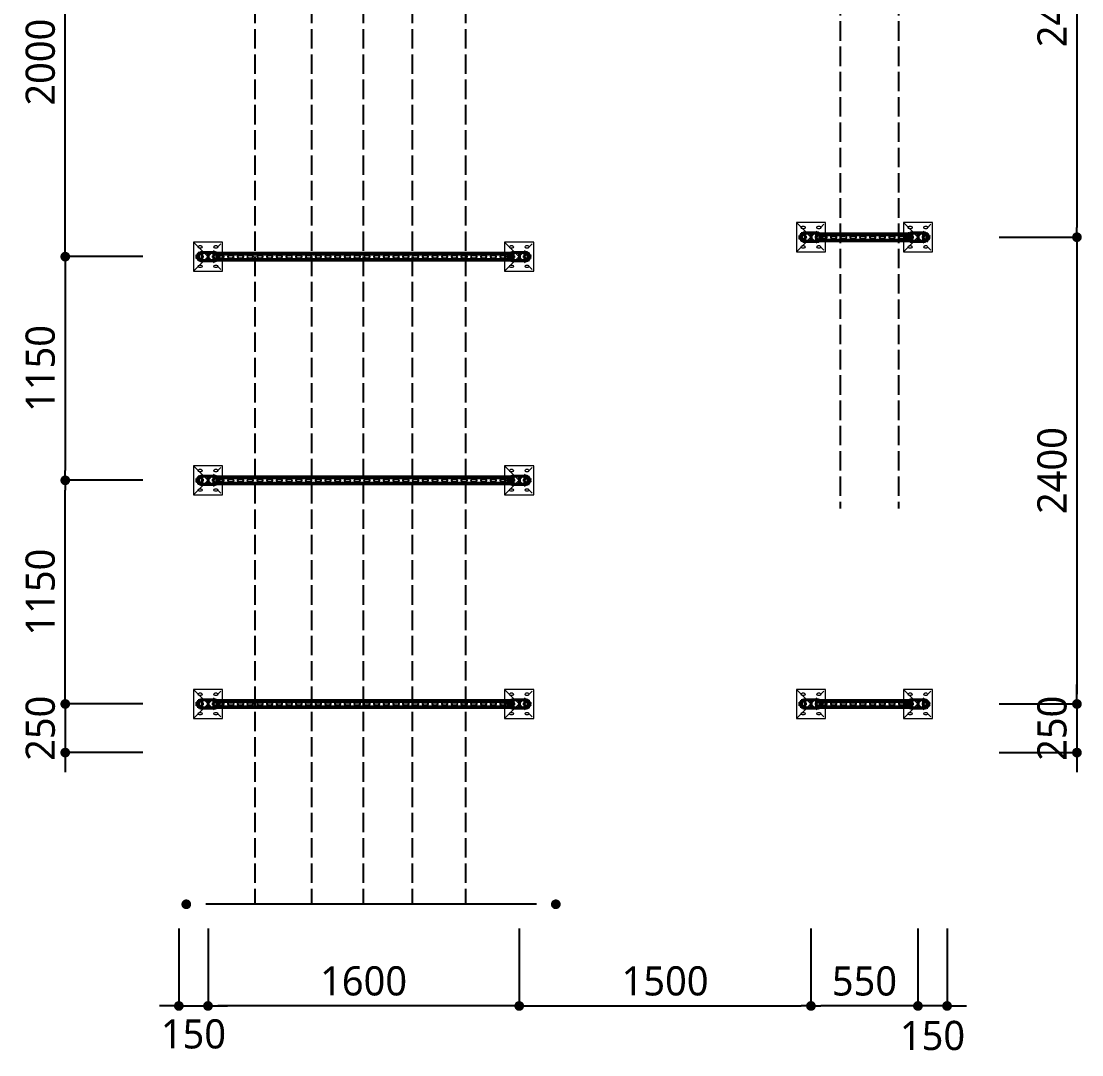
# Model space of a CAD drawing. Header units: millimetres. Extents: x 61566 to 504600, y -69328 to 118800.
# Drawn here: x 94915 to 100368, y 41346 to 46661 of the extents above; entities that cross this region are included whole.
import ezdxf

# ---------------------------------------------------------------- set-up
doc = ezdxf.new("R2010")
doc.units = ezdxf.units.MM
doc.header["$LTSCALE"] = 200
for name, pattern in [('CENTER2', [1.125, 0.75, -0.125, 0.125, -0.125]), ('H6', [6.5, 5, -1.5]), ('phl_thick', [0])]:
    doc.linetypes.add(name, pattern=pattern)
doc.layers.get('DEFPOINTS').update_dxf_attribs({"color": 137})
for name, color, linetype in [('@@P3_P4 환상망 SUPPORT', 4, 'Continuous'), ('DI', 1, 'Continuous'), ('PIPE', 3, 'Continuous')]:
    doc.layers.add(name, color=color, linetype=linetype)
doc.styles.get("Standard").update_dxf_attribs({"font": 'malgun.ttf'})
doc.styles.add('맑은고딕', font='malgun.ttf')
doc.dimstyles.new('DIM30', dxfattribs={"dimscale": 30, "dimtxt": 3, "dimasz": 1, "dimexe": 0, "dimexo": 0, "dimgap": 1, "dimtad": 1, "dimdec": 0, "dimzin": 0, "dimdsep": 46, "dimtxsty": 'Standard', "dimblk1": 'DOT', "dimblk2": 'DOT', "dimsah": 1, "dimcen": 0, "dimdle": 2, "dimclrd": 1, "dimclre": 1, "dimclrt": 2, "dimadec": 0, "dimazin": 0, "dimtfac": 1, "dimtdec": 0, "dimtix": 1, "dimtmove": 2, "dimatfit": 3, "dimldrblk": 'DOT', "dimfxl": 1, "dimtolj": 1, "dimtzin": 0, "dimarcsym": 0})

# ---------------------------------------------------------------- blocks, each defined once
blk = doc.blocks.new('_DOT')
at = {"color": 0, "linetype": 'ByBlock'}
blk.add_line((-0.5, 0), (-1, 0), dxfattribs=at)
at = {"color": 0, "linetype": 'ByBlock', "const_width": 0.5}
blk.add_lwpolyline([(-0.25, 0, 1), (0.25, 0, 1)], format="xyb", close=True, dxfattribs=at)
blk = doc.blocks.new('*D3224')
at = {"layer": 'DEFPOINTS', "color": 0}
for p in [(95140.9, 47450), (95539.9, 47450), (95539.9, 45450)]:
    blk.add_point(p, dxfattribs=at)
at = {"layer": 'DI', "color": 1, "lineweight": -2}
for p, q in [((95539.9, 47450), (95140.9, 47450)), ((95140.9, 45500), (95140.9, 47400)), ((95539.9, 45450), (95140.9, 45450))]:
    blk.add_line(p, q, dxfattribs=at)
at = {"layer": 'DI', "color": 1, "linetype": 'ByBlock', "lineweight": -2, "xscale": 50, "yscale": 50, "zscale": 50}
for p, rotation in [((95140.9, 47450), 90), ((95140.9, 45450), 270)]:
    blk.add_blockref('_DOT', p, dxfattribs=dict(at, rotation=rotation))
at = {"layer": 'DI', "color": 2, "insert": (95013.4, 46450), "char_height": 150, "attachment_point": 5, "rotation": 90, "style": '맑은고딕'}
blk.add_mtext('\\A1;2000', dxfattribs=at)
blk = doc.blocks.new('*D3232')
at = {"layer": 'DEFPOINTS', "color": 0}
for p in [(95539.9, 43150), (95140.9, 42900), (95539.9, 42900)]:
    blk.add_point(p, dxfattribs=at)
at = {"layer": 'DI', "color": 1, "lineweight": -2}
for p, q in [((95140.9, 43200), (95140.9, 43250)), ((95539.9, 43150), (95140.9, 43150)), ((95140.9, 43150), (95140.9, 42900)), ((95539.9, 42900), (95140.9, 42900)), ((95140.9, 42850), (95140.9, 42800))]:
    blk.add_line(p, q, dxfattribs=at)
at = {"layer": 'DI', "color": 1, "linetype": 'ByBlock', "lineweight": -2, "xscale": 50, "yscale": 50, "zscale": 50}
for p, rotation in [((95140.9, 43150), 270), ((95140.9, 42900), 90)]:
    blk.add_blockref('_DOT', p, dxfattribs=dict(at, rotation=rotation))
at = {"layer": 'DI', "color": 2, "insert": (95013.4, 43025), "char_height": 150, "attachment_point": 5, "rotation": 90, "style": '맑은고딕'}
blk.add_mtext('\\A1;250', dxfattribs=at)
blk = doc.blocks.new('*D3233')
at = {"layer": 'DEFPOINTS', "color": 0}
for p in [(95140.9, 44300), (95539.9, 44300), (95539.9, 43150)]:
    blk.add_point(p, dxfattribs=at)
at = {"layer": 'DI', "color": 1, "lineweight": -2}
for p, q in [((95539.9, 44300), (95140.9, 44300)), ((95140.9, 43200), (95140.9, 44250)), ((95539.9, 43150), (95140.9, 43150))]:
    blk.add_line(p, q, dxfattribs=at)
at = {"layer": 'DI', "color": 1, "linetype": 'ByBlock', "lineweight": -2, "xscale": 50, "yscale": 50, "zscale": 50}
for p, rotation in [((95140.9, 44300), 90), ((95140.9, 43150), 270)]:
    blk.add_blockref('_DOT', p, dxfattribs=dict(at, rotation=rotation))
at = {"layer": 'DI', "color": 2, "insert": (95013, 43725), "char_height": 150, "attachment_point": 5, "rotation": 90, "style": '맑은고딕'}
blk.add_mtext('\\A1;1150', dxfattribs=at)
blk = doc.blocks.new('*D3234')
at = {"layer": 'DEFPOINTS', "color": 0}
for p in [(95539.9, 45450), (95140.9, 44300), (95539.9, 44300)]:
    blk.add_point(p, dxfattribs=at)
at = {"layer": 'DI', "color": 1, "lineweight": -2}
for p, q in [((95539.9, 45450), (95140.9, 45450)), ((95140.9, 45400), (95140.9, 44350)), ((95539.9, 44300), (95140.9, 44300))]:
    blk.add_line(p, q, dxfattribs=at)
at = {"layer": 'DI', "color": 1, "linetype": 'ByBlock', "lineweight": -2, "xscale": 50, "yscale": 50, "zscale": 50}
for p, rotation in [((95140.9, 45450), 90), ((95140.9, 44300), 270)]:
    blk.add_blockref('_DOT', p, dxfattribs=dict(at, rotation=rotation))
at = {"layer": 'DI', "color": 2, "insert": (95013, 44875), "char_height": 150, "attachment_point": 5, "rotation": 90, "style": '맑은고딕'}
blk.add_mtext('\\A1;1150', dxfattribs=at)
blk = doc.blocks.new('*D3235')
at = {"layer": 'DEFPOINTS', "color": 0}
for p in [(99525, 41996.2), (99675, 41996.2), (99525, 41597.2)]:
    blk.add_point(p, dxfattribs=at)
at = {"layer": 'DI', "color": 1, "lineweight": -2}
for p, q in [((99525, 41996.2), (99525, 41597.2)), ((99675, 41996.2), (99675, 41597.2)), ((99475, 41597.2), (99425, 41597.2)), ((99675, 41597.2), (99525, 41597.2)), ((99725, 41597.2), (99775, 41597.2))]:
    blk.add_line(p, q, dxfattribs=at)
at = {"layer": 'DI', "color": 1, "linetype": 'ByBlock', "lineweight": -2, "xscale": 50, "yscale": 50, "zscale": 50}
blk.add_blockref('_DOT', (99525, 41597.2), dxfattribs=at)
at = {"layer": 'DI', "color": 1, "linetype": 'ByBlock', "lineweight": -2, "xscale": 50, "yscale": 50, "zscale": 50, "rotation": 180}
blk.add_blockref('_DOT', (99675, 41597.2), dxfattribs=at)
at = {"layer": 'DI', "color": 2, "insert": (99600, 41444.5), "char_height": 150, "attachment_point": 5, "style": '맑은고딕'}
blk.add_mtext('\\A1;150', dxfattribs=at)
blk = doc.blocks.new('*D3236')
at = {"layer": 'DEFPOINTS', "color": 0}
for p in [(98975, 41996.2), (99525, 41996.2), (98975, 41597.2)]:
    blk.add_point(p, dxfattribs=at)
at = {"layer": 'DI', "color": 1, "lineweight": -2}
for p, q in [((98975, 41996.2), (98975, 41597.2)), ((99525, 41996.2), (99525, 41597.2)), ((99475, 41597.2), (99025, 41597.2))]:
    blk.add_line(p, q, dxfattribs=at)
at = {"layer": 'DI', "color": 1, "linetype": 'ByBlock', "lineweight": -2, "xscale": 50, "yscale": 50, "zscale": 50, "rotation": 180}
blk.add_blockref('_DOT', (98975, 41597.2), dxfattribs=at)
at = {"layer": 'DI', "color": 1, "linetype": 'ByBlock', "lineweight": -2, "xscale": 50, "yscale": 50, "zscale": 50}
blk.add_blockref('_DOT', (99525, 41597.2), dxfattribs=at)
at = {"layer": 'DI', "color": 2, "insert": (99250, 41724.7), "char_height": 150, "attachment_point": 5, "style": '맑은고딕'}
blk.add_mtext('\\A1;550', dxfattribs=at)
blk = doc.blocks.new('*D3237')
at = {"layer": 'DEFPOINTS', "color": 0}
for p in [(97475, 41996.2), (98975, 41996.2), (98975, 41597.2)]:
    blk.add_point(p, dxfattribs=at)
at = {"layer": 'DI', "color": 1, "lineweight": -2}
for p, q in [((97475, 41996.2), (97475, 41597.2)), ((98975, 41996.2), (98975, 41597.2)), ((97525, 41597.2), (98925, 41597.2))]:
    blk.add_line(p, q, dxfattribs=at)
at = {"layer": 'DI', "color": 1, "linetype": 'ByBlock', "lineweight": -2, "xscale": 50, "yscale": 50, "zscale": 50, "rotation": 180}
blk.add_blockref('_DOT', (97475, 41597.2), dxfattribs=at)
at = {"layer": 'DI', "color": 1, "linetype": 'ByBlock', "lineweight": -2, "xscale": 50, "yscale": 50, "zscale": 50}
blk.add_blockref('_DOT', (98975, 41597.2), dxfattribs=at)
at = {"layer": 'DI', "color": 2, "insert": (98225, 41725.1), "char_height": 150, "attachment_point": 5, "style": '맑은고딕'}
blk.add_mtext('\\A1;1500', dxfattribs=at)
blk = doc.blocks.new('*D3238')
at = {"layer": 'DEFPOINTS', "color": 0}
for p in [(95725, 41996.2), (95875, 41996.2), (95875, 41597.2)]:
    blk.add_point(p, dxfattribs=at)
at = {"layer": 'DI', "color": 1, "lineweight": -2}
for p, q in [((95725, 41996.2), (95725, 41597.2)), ((95875, 41996.2), (95875, 41597.2)), ((95675, 41597.2), (95625, 41597.2)), ((95725, 41597.2), (95875, 41597.2)), ((95925, 41597.2), (95975, 41597.2))]:
    blk.add_line(p, q, dxfattribs=at)
at = {"layer": 'DI', "color": 1, "linetype": 'ByBlock', "lineweight": -2, "xscale": 50, "yscale": 50, "zscale": 50}
blk.add_blockref('_DOT', (95725, 41597.2), dxfattribs=at)
at = {"layer": 'DI', "color": 1, "linetype": 'ByBlock', "lineweight": -2, "xscale": 50, "yscale": 50, "zscale": 50, "rotation": 180}
blk.add_blockref('_DOT', (95875, 41597.2), dxfattribs=at)
at = {"layer": 'DI', "color": 2, "insert": (95800, 41452.6), "char_height": 150, "attachment_point": 5, "style": '맑은고딕'}
blk.add_mtext('\\A1;150', dxfattribs=at)
blk = doc.blocks.new('*D3239')
at = {"layer": 'DEFPOINTS', "color": 0}
for p in [(95875, 41996.2), (97475, 41996.2), (95875, 41597.2)]:
    blk.add_point(p, dxfattribs=at)
at = {"layer": 'DI', "color": 1, "lineweight": -2}
for p, q in [((95875, 41996.2), (95875, 41597.2)), ((97475, 41996.2), (97475, 41597.2)), ((97425, 41597.2), (95925, 41597.2))]:
    blk.add_line(p, q, dxfattribs=at)
at = {"layer": 'DI', "color": 1, "linetype": 'ByBlock', "lineweight": -2, "xscale": 50, "yscale": 50, "zscale": 50, "rotation": 180}
blk.add_blockref('_DOT', (95875, 41597.2), dxfattribs=at)
at = {"layer": 'DI', "color": 1, "linetype": 'ByBlock', "lineweight": -2, "xscale": 50, "yscale": 50, "zscale": 50}
blk.add_blockref('_DOT', (97475, 41597.2), dxfattribs=at)
at = {"layer": 'DI', "color": 2, "insert": (96675, 41725.1), "char_height": 150, "attachment_point": 5, "style": '맑은고딕'}
blk.add_mtext('\\A1;1600', dxfattribs=at)
blk = doc.blocks.new('*D3240')
at = {"layer": 'DEFPOINTS', "color": 0}
for p in [(99943.5, 43150), (99943.5, 42900), (100342.5, 42900)]:
    blk.add_point(p, dxfattribs=at)
at = {"layer": 'DI', "color": 1, "lineweight": -2}
for p, q in [((100342.5, 43200), (100342.5, 43250)), ((99943.5, 43150), (100342.5, 43150)), ((100342.5, 43150), (100342.5, 42900)), ((99943.5, 42900), (100342.5, 42900)), ((100342.5, 42850), (100342.5, 42800))]:
    blk.add_line(p, q, dxfattribs=at)
at = {"layer": 'DI', "color": 1, "linetype": 'ByBlock', "lineweight": -2, "xscale": 50, "yscale": 50, "zscale": 50}
for p, rotation in [((100342.5, 43150), 270), ((100342.5, 42900), 90)]:
    blk.add_blockref('_DOT', p, dxfattribs=dict(at, rotation=rotation))
at = {"layer": 'DI', "color": 2, "insert": (100215, 43025), "char_height": 150, "attachment_point": 5, "rotation": 90, "style": '맑은고딕'}
blk.add_mtext('\\A1;250', dxfattribs=at)
blk = doc.blocks.new('*D3241')
at = {"layer": 'DEFPOINTS', "color": 0}
for p in [(99943.5, 45550), (99943.5, 43150), (100342.5, 43150)]:
    blk.add_point(p, dxfattribs=at)
at = {"layer": 'DI', "color": 1, "lineweight": -2}
for p, q in [((99943.5, 45550), (100342.5, 45550)), ((100342.5, 45500), (100342.5, 43200)), ((99943.5, 43150), (100342.5, 43150))]:
    blk.add_line(p, q, dxfattribs=at)
at = {"layer": 'DI', "color": 1, "linetype": 'ByBlock', "lineweight": -2, "xscale": 50, "yscale": 50, "zscale": 50}
for p, rotation in [((100342.5, 45550), 90), ((100342.5, 43150), 270)]:
    blk.add_blockref('_DOT', p, dxfattribs=dict(at, rotation=rotation))
at = {"layer": 'DI', "color": 2, "insert": (100215, 44350), "char_height": 150, "attachment_point": 5, "rotation": 90, "style": '맑은고딕'}
blk.add_mtext('\\A1;2400', dxfattribs=at)
blk = doc.blocks.new('*D3242')
at = {"layer": 'DEFPOINTS', "color": 0}
for p in [(99943.5, 47950.1), (99943.5, 45550), (100342.5, 45550)]:
    blk.add_point(p, dxfattribs=at)
at = {"layer": 'DI', "color": 1, "lineweight": -2}
for p, q in [((99943.5, 47950.1), (100342.5, 47950.1)), ((100342.5, 47900.1), (100342.5, 45600)), ((99943.5, 45550), (100342.5, 45550))]:
    blk.add_line(p, q, dxfattribs=at)
at = {"layer": 'DI', "color": 1, "linetype": 'ByBlock', "lineweight": -2, "xscale": 50, "yscale": 50, "zscale": 50}
for p, rotation in [((100342.5, 47950.1), 90), ((100342.5, 45550), 270)]:
    blk.add_blockref('_DOT', p, dxfattribs=dict(at, rotation=rotation))
at = {"layer": 'DI', "color": 2, "insert": (100215, 46750.1), "char_height": 150, "attachment_point": 5, "rotation": 90, "style": '맑은고딕'}
blk.add_mtext('\\A1;2400', dxfattribs=at)
blk = doc.blocks.new('A$Cd080613a')
at = {"layer": '@@P3_P4 환상망 SUPPORT', "color": 2, "linetype": 'phl_thick'}
for p, q in [((-20, 4.434), (-18.540497, 4.434)), ((-20, 1.034), (-20, 4.434)), ((-20, 1.034), (-18.540497, 1.034)), ((-18.540497, 4.434), (-11.18034, 4.434)), ((-18.540497, 1.034), (-18.540497, 4.434)), ((-18.540497, 1.034), (-11.18034, 1.034)), ((-13.5, 0), (-13.5, 1.034)), ((-13.5, 0), (-8, 0)), ((-11.18034, 4.434), (-10.999621, 4.526016)), ((-11.18034, 1.034), (-11.18034, 4.434)), ((-11.18034, 1.034), (-8.008727, 1.034)), ((-10.999621, 4.526016), (-10.817799, 4.607405)), ((-10.817799, 4.607405), (-10.635521, 4.678167)), ((-10.635521, 4.678167), (-10.453605, 4.738253)), ((-10.5, -10.466), (-10.5, 0)), ((-10.453605, 4.738253), (-10.273729, 4.787376)), ((-10.309559, 6.434007), (10.309559, 6.434007)), ((-10.273729, 4.787376), (-10.096742, 4.825514)), ((-10.096742, 4.825514), (-9.923378, 4.852767)), ((-9.923378, 4.852767), (-9.754732, 4.869109)), ((-9.754732, 4.869109), (-9.592018, 4.874416)), ((-9.43597, 4.869011), (-9.592018, 4.874416)), ((-9.45, 12.285517), (-8.5, 12.834)), ((-9.45, 12.285517), (-9.425949, 12.285517)), ((-9.45, 6.434), (-9.45, 12.285517)), ((-9.286802, 4.852541), (-9.43597, 4.869011)), ((-9.425949, 12.285517), (-9.225178, 12.382765)), ((-9.425949, 6.434), (-9.425949, 12.285517)), ((-9.14507, 4.825103), (-9.286802, 4.852541)), ((-9.225178, 12.382765), (-9.028632, 12.46982)), ((-9.011345, 4.786714), (-9.14507, 4.825103)), ((-9.028632, 12.46982), (-8.835734, 12.547031)), ((-8.886751, 4.737605), (-9.011345, 4.786714)), ((-8.771402, 4.677806), (-8.886751, 4.737605)), ((-8.835734, 12.547031), (-8.645934, 12.614685)), ((-8.66519, 4.60729), (-8.771402, 4.677806)), ((-8.568009, 4.52603), (-8.66519, 4.60729)), ((-8.645934, 12.614685), (-8.458704, 12.673015)), ((-8.479752, 4.434), (-8.568009, 4.52603)), ((-8.5, 12.834), (8.5, 12.834)), ((-8.383024, 4.342905), (-8.479752, 4.434)), ((-8.479752, 4.434), (8.479752, 4.434)), ((-8.458704, 12.673015), (-8.273532, 12.722205)), ((-8.298335, 4.244727), (-8.383024, 4.342905)), ((-8.225616, 4.140826), (-8.298335, 4.244727)), ((-8.273532, 12.722205), (-8.089918, 12.762387)), ((-8.164452, 4.032743), (-8.225616, 4.140826)), ((-8.114311, 3.921798), (-8.164452, 4.032743)), ((-8.073442, 3.805669), (-8.114311, 3.921798)), ((-8.089918, 12.762387), (-7.907369, 12.793645)), ((-8.041426, 3.683749), (-8.073442, 3.805669)), ((-8.018427, 3.556566), (-8.041426, 3.683749)), ((-8.004602, 3.42465), (-8.018427, 3.556566)), ((-8.006255, 0.977988), (-8.008727, 1.034)), ((-8.004136, 0.924002), (-8.006255, 0.977988)), ((-8.000031, 3.288557), (-8.004602, 3.42465)), ((-8.002394, 0.872075), (-8.004136, 0.924002)), ((-8.001102, 0.822352), (-8.002394, 0.872075)), ((-8.000288, 0.774408), (-8.001102, 0.822352)), ((-8, 0.727727), (-8.000288, 0.774408)), ((-8, -0.157176), (-8, 3.288561)), ((-7.997347, 2.169936), (-8, 2.238707)), ((-7.989459, 2.102767), (-7.997347, 2.169936)), ((-7.976272, 2.037446), (-7.989459, 2.102767)), ((-7.957771, 1.974207), (-7.976272, 2.037446)), ((-7.934047, 1.913249), (-7.957771, 1.974207)), ((-7.905217, 1.854768), (-7.934047, 1.913249)), ((-7.907369, 12.793645), (-7.725397, 12.816016)), ((-7.871396, 1.798956), (-7.905217, 1.854768)), ((-7.832213, 1.745381), (-7.871396, 1.798956)), ((-7.78686, 1.693336), (-7.832213, 1.745381)), ((-7.735268, 1.643293), (-7.78686, 1.693336)), ((-7.677382, 1.595741), (-7.735268, 1.643293)), ((-7.725397, 12.816016), (-7.543511, 12.829488)), ((-7.613221, 1.551128), (-7.677382, 1.595741)), ((-7.54299, 1.509804), (-7.613221, 1.551128)), ((-7.543511, 12.829488), (-7.361216, 12.834)), ((-7.466933, 1.472099), (-7.54299, 1.509804)), ((-7.385253, 1.438355), (-7.466933, 1.472099)), ((-7.298238, 1.408783), (-7.385253, 1.438355)), ((-7.17892, 12.829488), (-7.361216, 12.834)), ((-7.206336, 1.383563), (-7.298238, 1.408783)), ((-7.110023, 1.362871), (-7.206336, 1.383563)), ((-6.997035, 12.816016), (-7.17892, 12.829488)), ((-7.009788, 1.34687), (-7.110023, 1.362871)), ((-6.90625, 1.335597), (-7.009788, 1.34687)), ((-6.815063, 12.793645), (-6.997035, 12.816016)), ((-6.800099, 1.329011), (-6.90625, 1.335597)), ((-6.632514, 12.762387), (-6.815063, 12.793645)), ((-6.691977, 1.327135), (-6.800099, 1.329011)), ((-6.691977, 1.327135), (-6.581325, 1.329907)), ((-6.4489, 12.722205), (-6.632514, 12.762387)), ((-6.581325, 1.329907), (-6.467915, 1.337363)), ((-6.467915, 1.337363), (-6.352408, 1.349526)), ((-6.263728, 12.673015), (-6.4489, 12.722205)), ((-6.352408, 1.349526), (-6.235472, 1.366419)), ((-6.076497, 12.614685), (-6.263728, 12.673015)), ((-6.235472, 1.366419), (-6.117777, 1.387979)), ((-6.117777, 1.387979), (-6, 1.414014)), ((-5.886698, 12.547031), (-6.076497, 12.614685)), ((-6, 1.414014), (-5.30323, 1.57262)), ((-6, -1.216), (-6, 1.414014)), ((-5.6938, 12.46982), (-5.886698, 12.547031)), ((-5.497254, 12.382765), (-5.6938, 12.46982)), ((-5.296482, 12.285517), (-5.497254, 12.382765)), ((-5.30323, 1.57262), (-4.617331, 1.711087)), ((-5.296482, 12.285517), (-4.129467, 12.285517)), ((-5.296482, 6.434), (-5.296482, 12.285517)), ((-4.617331, 1.711087), (-3.940787, 1.829986)), ((-4.129467, 12.285517), (-3.727924, 12.382765)), ((-4.129467, 6.434), (-4.129467, 12.285517)), ((-3.940787, 1.829986), (-3.272149, 1.929801)), ((-3.727924, 12.382765), (-3.334832, 12.46982)), ((-3.334832, 12.46982), (-2.949037, 12.547031)), ((-3.272149, 1.929801), (-2.610019, 2.010935)), ((-2.949037, 12.547031), (-2.569437, 12.614685)), ((-2.610019, 2.010935), (-1.953047, 2.07371)), ((-2.569437, 12.614685), (-2.194977, 12.673015)), ((-2.194977, 12.673015), (-1.824632, 12.722205)), ((-1.953047, 2.07371), (-1.299912, 2.118373)), ((-1.824632, 12.722205), (-1.457404, 12.762387)), ((-1.457404, 12.762387), (-1.092307, 12.793645)), ((-1.299912, 2.118373), (-0.649322, 2.145102)), ((-1.092307, 12.793645), (-0.728363, 12.816016)), ((-0.728363, 12.816016), (-0.364591, 12.829488)), ((-0.649322, 2.145102), (0, 2.154)), ((-0.364591, 12.829488), (0, 12.834)), ((0.364591, 12.829488), (0, 12.834)), ((0.649322, 2.145102), (0, 2.154)), ((0.728363, 12.816016), (0.364591, 12.829488)), ((1.299912, 2.118373), (0.649322, 2.145102)), ((1.092307, 12.793645), (0.728363, 12.816016)), ((1.457404, 12.762387), (1.092307, 12.793645)), ((1.953047, 2.07371), (1.299912, 2.118373)), ((1.824632, 12.722205), (1.457404, 12.762387)), ((2.194977, 12.673015), (1.824632, 12.722205)), ((2.610019, 2.010935), (1.953047, 2.07371)), ((2.569437, 12.614685), (2.194977, 12.673015)), ((2.949037, 12.547031), (2.569437, 12.614685)), ((3.272149, 1.929801), (2.610019, 2.010935)), ((3.334832, 12.46982), (2.949037, 12.547031)), ((3.940787, 1.829986), (3.272149, 1.929801)), ((3.727924, 12.382765), (3.334832, 12.46982)), ((4.129467, 12.285517), (3.727924, 12.382765)), ((4.617331, 1.711087), (3.940787, 1.829986)), ((4.129467, 12.285517), (5.296482, 12.285517)), ((4.129467, 6.434), (4.129467, 12.285517)), ((5.30323, 1.57262), (4.617331, 1.711087)), ((5.296482, 12.285517), (5.517089, 12.391922)), ((5.296482, 6.434), (5.296482, 12.285517)), ((6, 1.414014), (5.30323, 1.57262)), ((5.517089, 12.391922), (5.732653, 12.48604)), ((5.732653, 12.48604), (5.943938, 12.568319)), ((5.943938, 12.568319), (6.151669, 12.639125)), ((6.117777, 1.387979), (6, 1.414014)), ((6, -1.216), (6, 1.414014)), ((6.235472, 1.366419), (6.117777, 1.387979)), ((6.151669, 12.639125), (6.356539, 12.698744)), ((6.352408, 1.349526), (6.235472, 1.366419)), ((6.467915, 1.337363), (6.352408, 1.349526)), ((6.356539, 12.698744), (6.559224, 12.747389)), ((6.581325, 1.329907), (6.467915, 1.337363)), ((6.559224, 12.747389), (6.760381, 12.785202)), ((6.691977, 1.327135), (6.581325, 1.329907)), ((6.691977, 1.327135), (6.800099, 1.329011)), ((6.760381, 12.785202), (6.960663, 12.812253)), ((6.800099, 1.329011), (6.90625, 1.335597)), ((6.90625, 1.335597), (7.009788, 1.34687)), ((6.960663, 12.812253), (7.160721, 12.828542)), ((7.009788, 1.34687), (7.110023, 1.362871)), ((7.110023, 1.362871), (7.206336, 1.383563)), ((7.160721, 12.828542), (7.361216, 12.834)), ((7.206336, 1.383563), (7.298238, 1.408783)), ((7.298238, 1.408783), (7.385253, 1.438355)), ((7.583949, 12.827266), (7.361216, 12.834)), ((7.385253, 1.438355), (7.466933, 1.472099)), ((7.466933, 1.472099), (7.54299, 1.509804)), ((7.54299, 1.509804), (7.613221, 1.551128)), ((7.806234, 12.80717), (7.583949, 12.827266)), ((7.613221, 1.551128), (7.677382, 1.595741)), ((7.677382, 1.595741), (7.735268, 1.643293)), ((7.735268, 1.643293), (7.78686, 1.693336)), ((7.78686, 1.693336), (7.832213, 1.745381)), ((8.028974, 12.773795), (7.806234, 12.80717)), ((7.832213, 1.745381), (7.871395, 1.798957)), ((7.871395, 1.798957), (7.905217, 1.854768)), ((7.905217, 1.854768), (7.934047, 1.913249)), ((7.934047, 1.913249), (7.957771, 1.974207)), ((7.957771, 1.974207), (7.976272, 2.037446)), ((7.976272, 2.037446), (7.989459, 2.102767)), ((7.989459, 2.102767), (7.997347, 2.169936)), ((7.997347, 2.169936), (8, 2.238707)), ((8, 3.288561), (8.004602, 3.42465)), ((8, -0.157176), (8, 3.288561)), ((8, 0.727727), (8.000288, 0.774408)), ((8, 0), (13.5, 0)), ((8.000288, 0.774408), (8.001102, 0.822352)), ((8.001102, 0.822352), (8.002394, 0.872075)), ((8.002394, 0.872075), (8.004128, 0.923982)), ((8.004128, 0.923982), (8.006255, 0.977988)), ((8.004602, 3.42465), (8.018427, 3.556566)), ((8.006255, 0.977988), (8.008727, 1.034)), ((8.008727, 1.034), (20, 1.034)), ((8.018427, 3.556566), (8.041426, 3.683749)), ((8.253062, 12.727113), (8.028974, 12.773795)), ((8.041426, 3.683749), (8.073442, 3.805669)), ((8.073442, 3.805669), (8.114311, 3.921798)), ((8.114311, 3.921798), (8.164452, 4.032743)), ((8.164452, 4.032743), (8.225616, 4.140826)), ((8.225616, 4.140826), (8.298335, 4.244727)), ((8.479397, 12.666988), (8.253062, 12.727113)), ((8.298335, 4.244727), (8.383024, 4.342905)), ((8.383024, 4.342905), (8.4798, 4.433966)), ((8.70889, 12.593179), (8.479397, 12.666988)), ((8.479752, 4.434), (8.567993, 4.526015)), ((9.45, 12.285517), (8.5, 12.834)), ((8.567993, 4.526015), (8.665364, 4.607404)), ((8.665364, 4.607404), (8.772082, 4.678167)), ((8.942483, 12.505333), (8.70889, 12.593179)), ((8.772082, 4.678167), (8.888251, 4.738253)), ((8.888251, 4.738253), (9.013275, 4.787375)), ((9.181157, 12.402978), (8.942483, 12.505333)), ((9.013275, 4.787375), (9.146859, 4.825513)), ((9.146859, 4.825513), (9.288848, 4.852767)), ((9.425949, 12.285517), (9.181157, 12.402978)), ((9.288848, 4.852767), (9.438622, 4.869109)), ((9.425949, 12.285517), (9.45, 12.285517)), ((9.425949, 6.434), (9.425949, 12.285517)), ((9.438622, 4.869109), (9.595039, 4.874416)), ((9.45, 6.434), (9.45, 12.285517)), ((9.757758, 4.869011), (9.595039, 4.874416)), ((9.925931, 4.852541), (9.757758, 4.869011)), ((10.099052, 4.825103), (9.925931, 4.852541)), ((10.276366, 4.786714), (10.099052, 4.825103)), ((10.45592, 4.737606), (10.276366, 4.786714)), ((10.63676, 4.677807), (10.45592, 4.737606)), ((10.5, -10.466), (10.5, 0)), ((10.81822, 4.607291), (10.63676, 4.677807)), ((10.999636, 4.526031), (10.81822, 4.607291)), ((11.18034, 4.434), (10.999636, 4.526031)), ((11.18034, 4.434), (18.540497, 4.434)), ((11.18034, 1.034), (11.18034, 4.434)), ((13.5, 0), (13.5, 1.034)), ((18.540497, 4.434), (20, 4.434)), ((18.540497, 1.034), (18.540497, 4.434)), ((20, 1.034), (20, 4.434)), ((-17.5, -10.466), (-6.800735, -10.466)), ((-17.5, -18.466001), (-17.5, -10.466)), ((-17.5, -18.466001), (17.5, -18.466001)), ((-6.800735, -16.249999), (-6.800735, -10.466)), ((-6.800735, -16.249999), (6.800735, -16.249999)), ((-6, -1.216), (6, -1.216)), ((-5, -20.63), (-5, -18.466001)), ((-4.064, -21.565999), (-5, -20.63)), ((-5, -20.63), (5, -20.63)), ((-4.064, -21.565999), (4.064, -21.565999)), ((4.064, -21.565999), (5, -20.63)), ((5, -20.63), (5, -18.466001)), ((6.800735, -10.466), (17.5, -10.466)), ((6.800735, -16.249999), (6.800735, -10.466)), ((14.5, -18.466001), (14.5, -10.466)), ((17.5, -18.466001), (17.5, -10.466))]:
    blk.add_line(p, q, dxfattribs=at)
for centre, start, end in [((-10.309559, -0.066037), 90.000000636, 136.186859386), ((10.309559, -0.066037), 43.813140614, 89.999999364)]:
    blk.add_arc(centre, 6.500044, start, end, dxfattribs=at)
for centre, start_param, end_param in [((-6, -0.157176), 3.1415926536, 4.7123889763), ((6, -0.157176), 4.7123889844, 6.2831853072)]:
    blk.add_ellipse(centre, major_axis=(2, 0), ratio=0.529412, start_param=start_param, end_param=end_param, dxfattribs=at)
blk = doc.blocks.new('A$Cbd301f87')
at = {"layer": '@@P3_P4 환상망 SUPPORT', "color": 5, "linetype": 'Continuous', "lineweight": 0, "extrusion": (2.22045e-16, 1, -2.22045e-16)}
for p, q in [((-75, 129), (75, 129)), ((-75, -21), (-75, 129)), ((75, 129), (75, -21)), ((-56.5, 97.5), (-56.5, 90.5)), ((-43.5, 90.5), (-43.5, 97.5)), ((-25, 55), (-25, 92)), ((-21, 55), (-25, 55)), ((-21, 92), (-21, 55)), ((-17, 100), (17, 100)), ((17, 96), (-17, 96)), ((21, 55), (21, 92)), ((25, 55), (21, 55)), ((25, 92), (25, 55)), ((43.5, 97.5), (43.5, 90.5)), ((56.5, 90.5), (56.5, 97.5)), ((-56.5, 17.5), (-56.5, 10.5)), ((-43.5, 10.5), (-43.5, 17.5)), ((-25, 16), (-25, 53)), ((-25, 53), (-21, 53)), ((-21, 53), (-21, 16)), ((-17, 12), (17, 12)), ((17, 8), (-17, 8)), ((21, 16), (21, 53)), ((21, 53), (25, 53)), ((25, 53), (25, 16)), ((43.5, 17.5), (43.5, 10.5)), ((56.5, 10.5), (56.5, 17.5)), ((75, -21), (-75, -21))]:
    blk.add_line(p, q, dxfattribs=at)
at = {"layer": '@@P3_P4 환상망 SUPPORT', "color": 10, "linetype": 'CENTER2', "lineweight": 0, "extrusion": (2.22045e-16, 1, -2.22045e-16)}
for p, q in [((-75, 129), (75, -21)), ((75, 129), (-75, -21))]:
    blk.add_line(p, q, dxfattribs=at)
at = {"layer": '@@P3_P4 환상망 SUPPORT', "color": 5, "linetype": 'Continuous', "lineweight": 0}
blk.add_circle((15, 90), 4, dxfattribs=at)
at = {"layer": '@@P3_P4 환상망 SUPPORT', "color": 5, "linetype": 'Continuous', "lineweight": 0, "extrusion": (-4.93038e-32, -2.22045e-16, -1)}
blk.add_circle((15, 18), 4, dxfattribs=at)
at = {"layer": '@@P3_P4 환상망 SUPPORT', "color": 5, "linetype": 'Continuous', "lineweight": 0}
for centre, radius, start, end in [((-50, 97.5), 6.5, 0, 180), ((-50, 90.5), 6.5, 180, 0), ((-17, 92), 4, 90, 180), ((17, 92), 4, 0, 90), ((50, 97.5), 6.5, 0, 180), ((50, 90.5), 6.5, 180, 0), ((-50, 17.5), 6.5, 0, 180), ((-50, 10.5), 6.5, 180, 0), ((-17, 16), 4, 180, 270), ((17, 16), 4, 270, 0), ((50, 17.5), 6.5, 0, 180), ((50, 10.5), 6.5, 180, 0)]:
    blk.add_arc(centre, radius, start, end, dxfattribs=at)
at = {"layer": '@@P3_P4 환상망 SUPPORT', "color": 5, "linetype": 'Continuous', "lineweight": 0, "extrusion": (-4.93038e-32, -2.22045e-16, -1)}
for centre, start, end in [((17, 92), 0, 90), ((-17, 92), 90, 180), ((17, 16), 270, 0), ((-17, 16), 180, 270)]:
    blk.add_arc(centre, 8, start, end, dxfattribs=at)
at = {"layer": '@@P3_P4 환상망 SUPPORT', "color": 2, "linetype": 'Continuous', "xscale": -1}
blk.add_blockref('A$Cd080613a', (0, 100), dxfattribs=at)
at = {"layer": '@@P3_P4 환상망 SUPPORT', "color": 2, "linetype": 'Continuous', "rotation": 180}
blk.add_blockref('A$Cd080613a', (0, 8), dxfattribs=at)
blk = doc.blocks.new('A$C5ad7675c')
at = {"layer": '@@P3_P4 환상망 SUPPORT', "linetype": 'phl_thick'}
for p, q in [((-20.5, 31.329156), (-20.5, 36.1)), ((-20.5, 4.099998), (-20.5, 29.670844)), ((-18, 4.099998), (-18, 36.1)), ((-16.4, 2.5), (16.4, 2.5)), ((-15.6, 41), (-15.1, 41)), ((-15.6, 38.5), (-15.1, 38.5)), ((-13.5, 33.5), (-13.5, 36.9)), ((-13.5, 33.5), (-11, 33.5)), ((-11, 33.5), (-11, 36.9)), ((11, 33.5), (11, 36.9)), ((11, 33.5), (13.5, 33.5)), ((13.5, 33.5), (13.5, 36.9)), ((15.1, 41), (15.6, 41)), ((15.1, 38.5), (15.6, 38.5)), ((18, 4.099998), (18, 36.1)), ((20.5, 31.329156), (20.5, 36.1)), ((20.5, 4.099998), (20.5, 29.670844)), ((-20.5, -29.670845), (-20.5, -4.099998)), ((-20.5, -36.099998), (-20.5, -31.329155)), ((-18, -36.099998), (-18, -4.099998)), ((-16.4, -2.5), (16.4, -2.5)), ((-15.6, -38.5), (-15.1, -38.5)), ((-15.6, -41), (-15.1, -41)), ((-13.5, -33.5), (-11, -33.5)), ((-13.5, -36.900002), (-13.5, -33.5)), ((-11, -36.900002), (-11, -33.5)), ((11, -33.5), (13.5, -33.5)), ((11, -36.900002), (11, -33.5)), ((13.5, -36.900002), (13.5, -33.5)), ((15.1, -38.5), (15.6, -38.5)), ((15.1, -41), (15.6, -41)), ((18, -36.099998), (18, -4.099998)), ((20.5, -29.670845), (20.5, -4.099998)), ((20.5, -36.099998), (20.5, -31.329155))]:
    blk.add_line(p, q, dxfattribs=at)
for centre, radius, start, end in [((-19.25, 31.329156), 1.250001, 180, 213.557307364), ((-15.6, 36.1), 4.9, 89.999999912, 180), ((-19.25, 29.670844), 1.25, 146.442689657, 180), ((-16.4, 4.1), 4.1, 180, 270.000005194), ((-16.4, -4.1), 4.1, 89.999994806, 180), ((-20.5, 30.5), 0.25, 326.44268655, 33.55731345), ((-15.6, 36.1), 2.4, 90.000009503, 180), ((-16.4, 4.1), 1.6, 180, 270.000013671), ((-15.1, 36.9), 4.1, 0, 89.999999863), ((-15.1, 36.9), 1.6, 0, 90.000013671), ((15.1, 36.9), 4.1, 90.000000137, 180), ((15.1, 36.9), 1.6, 89.999986329, 180), ((15.6, 36.1), 4.9, 0, 90.000000087), ((15.6, 36.1), 2.4, 0, 89.999990497), ((16.4, 4.1), 1.6, 269.999986329, 0), ((16.4, 4.1), 4.1, 269.999994806, 0), ((16.4, -4.1), 4.1, 0, 90.000005194), ((20.5, 30.5), 0.25, 146.44268655, 213.55731345), ((19.25, 31.329156), 1.25, 326.442689657, 0), ((19.25, 29.670844), 1.250001, 0, 33.557307364), ((-19.25, -29.670844), 1.250001, 180.000058006, 213.55738022), ((-19.25, -31.329156), 1.25, 146.442616801, 180), ((-15.6, -36.1), 4.9, 180, 269.999995627), ((-20.5, -30.5), 0.25, 326.443050827, 33.556949173), ((-16.4, -4.1), 1.6, 89.999986329, 180), ((-15.6, -36.1), 2.4, 180, 269.999990497), ((-15.1, -36.9), 1.6, 269.999986329, 0), ((-15.1, -36.9), 4.1, 269.999994806, 0), ((15.1, -36.9), 4.1, 180, 270.000005194), ((15.1, -36.9), 1.6, 180, 270.000013671), ((15.6, -36.1), 2.4, 270.000009503, 0), ((15.6, -36.1), 4.9, 270.000004373, 0), ((16.4, -4.1), 1.6, 0, 90.000013671), ((20.5, -30.5), 0.25, 146.443050827, 213.556949173), ((19.25, -29.670844), 1.25, 326.442616801, 0), ((19.25, -31.329156), 1.250001, 0.000058006, 33.55738022)]:
    blk.add_arc(centre, radius, start, end, dxfattribs=at)
blk = doc.blocks.new('*U3191')
at = {"layer": '@@P3_P4 환상망 SUPPORT', "linetype": 'phl_thick'}
for p, q in [((-20.5, 0), (-20.5, 1516)), ((-15.6, 0), (-15.6, 1516)), ((-15.1, 0), (-15.1, 1516)), ((-11, 0), (-11, 1516)), ((-7, 1467), (-7, 1483)), ((7, 1467), (7, 1483)), ((11, 0), (11, 1516)), ((15.1, 0), (15.1, 1516)), ((15.6, 0), (15.6, 1516)), ((20.5, 0), (20.5, 1516)), ((-7, 1417), (-7, 1433)), ((7, 1417), (7, 1433)), ((-7, 1367), (-7, 1383)), ((7, 1367), (7, 1383)), ((-7, 1317), (-7, 1333)), ((7, 1317), (7, 1333)), ((-7, 1267), (-7, 1283)), ((7, 1267), (7, 1283)), ((-7, 1217), (-7, 1233)), ((7, 1217), (7, 1233)), ((-7, 1167), (-7, 1183)), ((7, 1167), (7, 1183)), ((-7, 1117), (-7, 1133)), ((7, 1117), (7, 1133)), ((-7, 1067), (-7, 1083)), ((7, 1067), (7, 1083)), ((-7, 1017), (-7, 1033)), ((-7, 967), (-7, 983)), ((7, 1017), (7, 1033)), ((7, 967), (7, 983)), ((-7, 917), (-7, 933)), ((7, 917), (7, 933)), ((-7, 867), (-7, 883)), ((7, 867), (7, 883)), ((-7, 817), (-7, 833)), ((7, 817), (7, 833)), ((-7, 767), (-7, 783)), ((7, 767), (7, 783)), ((-7, 717), (-7, 733)), ((7, 717), (7, 733)), ((-7, 667), (-7, 683)), ((7, 667), (7, 683)), ((-7, 617), (-7, 633)), ((7, 617), (7, 633)), ((-7, 567), (-7, 583)), ((7, 567), (7, 583)), ((-7, 517), (-7, 533)), ((7, 517), (7, 533)), ((-7, 467), (-7, 483)), ((7, 467), (7, 483)), ((-7, 417), (-7, 433)), ((-7, 367), (-7, 383)), ((7, 417), (7, 433)), ((7, 367), (7, 383)), ((-7, 317), (-7, 333)), ((7, 317), (7, 333)), ((-7, 267), (-7, 283)), ((7, 267), (7, 283)), ((-7, 217), (-7, 233)), ((7, 217), (7, 233)), ((-7, 167), (-7, 183)), ((7, 167), (7, 183)), ((-7, 117), (-7, 133)), ((7, 117), (7, 133)), ((-7, 67), (-7, 83)), ((7, 67), (7, 83)), ((-7, 17), (-7, 33)), ((7, 17), (7, 33))]:
    blk.add_line(p, q, dxfattribs=at)
at = {"layer": '@@P3_P4 환상망 SUPPORT', "linetype": 'Continuous'}
for p, q in [((-20.5, 1516), (20.5, 1516)), ((-20.5, 0), (20.5, 0))]:
    blk.add_line(p, q, dxfattribs=at)
at = {"layer": '@@P3_P4 환상망 SUPPORT', "linetype": 'phl_thick'}
for centre, start, end in [((0, 1483.000037), 0.000306258, 180.000306258), ((0, 1466.999963), 180.000306258, 0.000306258), ((0, 1433.000037), 0.000306258, 180.000306258), ((0, 1416.999963), 180.000306258, 0.000306258), ((0, 1383.000037), 0.000306258, 180.000306258), ((0, 1366.999963), 180.000306258, 0.000306258), ((0, 1333.000037), 0.000306258, 180.000306258), ((0, 1316.999963), 180.000306258, 0.000306258), ((0, 1283.000037), 0.000306258, 180.000306258), ((0, 1266.999963), 180.000306258, 0.000306258), ((0, 1233.000037), 0.000306258, 180.000306258), ((0, 1216.999963), 180.000306258, 0.000306258), ((0, 1183.000037), 0.000306258, 180.000306258), ((0, 1166.999963), 180.000306258, 0.000306258), ((0, 1133.000037), 0.000306258, 180.000306258), ((0, 1116.999963), 180.000306258, 0.000306258), ((0, 1083.000037), 0.000306258, 180.000306258), ((0, 1066.999963), 180.000306258, 0.000306258), ((0, 1033.000037), 0.000306258, 180.000306258), ((0, 1016.999963), 180.000306258, 0.000306258), ((0, 983.000037), 0.000306258, 180.000306258), ((0, 966.999963), 180.000306258, 0.000306258), ((0, 933.000037), 0.000306258, 180.000306258), ((0, 916.999963), 180.000306258, 0.000306258), ((0, 883.000037), 0.000306258, 180.000306258), ((0, 866.999963), 180.000306258, 0.000306258), ((0, 833.000037), 0.000306258, 180.000306258), ((0, 816.999963), 180.000306258, 0.000306258), ((0, 783.000037), 0.000306258, 180.000306258), ((0, 766.999963), 180.000306258, 0.000306258), ((0, 733.000037), 0.000306258, 180.000306258), ((0, 716.999963), 180.000306258, 0.000306258), ((0, 683.000037), 0.000306258, 180.000306258), ((0, 666.999963), 180.000306258, 0.000306258), ((0, 633.000037), 0.000306258, 180.000306258), ((0, 616.999963), 180.000306258, 0.000306258), ((0, 583.000037), 0.000306258, 180.000306258), ((0, 566.999963), 180.000306258, 0.000306258), ((0, 533.000037), 0.000306258, 180.000306258), ((0, 516.999963), 180.000306258, 0.000306258), ((0, 483.000037), 0.000306258, 180.000306258), ((0, 466.999963), 180.000306258, 0.000306258), ((0, 433.000037), 0.000306258, 180.000306258), ((0, 416.999963), 180.000306258, 0.000306258), ((0, 383.000037), 0.000306258, 180.000306258), ((0, 366.999963), 180.000306258, 0.000306258), ((0, 333.000037), 0.000306258, 180.000306258), ((0, 316.999963), 180.000306258, 0.000306258), ((0, 283.000037), 0.000306258, 180.000306258), ((0, 266.999963), 180.000306258, 0.000306258), ((0, 233.000037), 0.000306258, 180.000306258), ((0, 216.999963), 180.000306258, 0.000306258), ((0, 183.000037), 0.000306258, 180.000306258), ((0, 166.999963), 180.000306258, 0.000306258), ((0, 133.000037), 0.000306258, 180.000306258), ((0, 116.999963), 180.000306258, 0.000306258), ((0, 83.000037), 0.000306258, 180.000306258), ((0, 66.999963), 180.000306258, 0.000306258), ((0, 33.000037), 0.000306258, 180.000306258), ((0, 16.999963), 180.000306258, 0.000306258)]:
    blk.add_arc(centre, 7, start, end, dxfattribs=at)
blk = doc.blocks.new('*U3193')
at = {"layer": '@@P3_P4 환상망 SUPPORT', "linetype": 'phl_thick'}
for p, q in [((-20.5, 0), (-20.5, 466)), ((-15.6, 0), (-15.6, 466)), ((-15.1, 0), (-15.1, 466)), ((-11, 0), (-11, 466)), ((11, 0), (11, 466)), ((15.1, 0), (15.1, 466)), ((15.6, 0), (15.6, 466)), ((20.5, 0), (20.5, 466)), ((-7, 417), (-7, 433)), ((-7, 367), (-7, 383)), ((7, 417), (7, 433)), ((7, 367), (7, 383)), ((-7, 317), (-7, 333)), ((7, 317), (7, 333)), ((-7, 267), (-7, 283)), ((7, 267), (7, 283)), ((-7, 217), (-7, 233)), ((7, 217), (7, 233)), ((-7, 167), (-7, 183)), ((7, 167), (7, 183)), ((-7, 117), (-7, 133)), ((7, 117), (7, 133)), ((-7, 67), (-7, 83)), ((7, 67), (7, 83)), ((-7, 17), (-7, 33)), ((7, 17), (7, 33))]:
    blk.add_line(p, q, dxfattribs=at)
at = {"layer": '@@P3_P4 환상망 SUPPORT', "linetype": 'Continuous'}
for p, q in [((-20.5, 466), (20.5, 466)), ((-20.5, 0), (20.5, 0))]:
    blk.add_line(p, q, dxfattribs=at)
at = {"layer": '@@P3_P4 환상망 SUPPORT', "linetype": 'phl_thick'}
for centre, start, end in [((0, 433.000037), 0.000306258, 180.000306258), ((0, 416.999963), 180.000306258, 0.000306258), ((0, 383.000037), 0.000306258, 180.000306258), ((0, 366.999963), 180.000306258, 0.000306258), ((0, 333.000037), 0.000306258, 180.000306258), ((0, 316.999963), 180.000306258, 0.000306258), ((0, 283.000037), 0.000306258, 180.000306258), ((0, 266.999963), 180.000306258, 0.000306258), ((0, 233.000037), 0.000306258, 180.000306258), ((0, 216.999963), 180.000306258, 0.000306258), ((0, 183.000037), 0.000306258, 180.000306258), ((0, 166.999963), 180.000306258, 0.000306258), ((0, 133.000037), 0.000306258, 180.000306258), ((0, 116.999963), 180.000306258, 0.000306258), ((0, 83.000037), 0.000306258, 180.000306258), ((0, 66.999963), 180.000306258, 0.000306258), ((0, 33.000037), 0.000306258, 180.000306258), ((0, 16.999963), 180.000306258, 0.000306258)]:
    blk.add_arc(centre, 7, start, end, dxfattribs=at)

msp = doc.modelspace()

# ---------------------------------------------------------------- linework, layer by layer
at = {"layer": 'DEFPOINTS', "linetype": 'H6', "ltscale": 0.1}
for p, q in [((99125, 60050), (99125, 44155.5)), ((99425, 60050), (99425, 44155.5)), ((96116, 59360.1), (96116, 42120)), ((96407, 59360.1), (96407, 42120)), ((96672, 59360.1), (96672, 42120)), ((96924.5, 59360.1), (96924.5, 42120)), ((97199.5, 59360.1), (97199.5, 42120))]:
    msp.add_line(p, q, dxfattribs=at)
at = {"layer": 'PIPE', "color": 1}
msp.add_line((97563.2, 42120), (95863.2, 42120), dxfattribs=at)
at = {"layer": 'PIPE', "color": 1, "const_width": 25}
for points in [[(95763.2, 42107.5, 1), (95763.2, 42132.5, 1)], [(97663.2, 42107.5, -1), (97663.2, 42132.5, -1)]]:
    msp.add_lwpolyline(points, format="xyb", close=True, dxfattribs=at)

# ---------------------------------------------------------------- block references
at = {"layer": '@@P3_P4 환상망 SUPPORT', "linetype": 'Continuous', "xscale": -1}
for name, p, rotation in [('A$Cbd301f87', (99029, 45550), 89.99999999999987), ('A$Cbd301f87', (99579, 45550), 89.99999999999984), ('A$C5ad7675c', (98975, 45550), 89.99999999999987), ('A$C5ad7675c', (99525, 45550), 89.99999999999984), ('A$Cbd301f87', (95929, 45450), 89.9999999999999), ('A$Cbd301f87', (97529, 45450), 89.99999999999987), ('A$C5ad7675c', (95875, 45450), 89.9999999999999), ('A$C5ad7675c', (97475, 45450), 89.99999999999987), ('A$Cbd301f87', (95929, 44300), 89.9999999999999), ('A$Cbd301f87', (97529, 44300), 89.99999999999987), ('A$C5ad7675c', (95875, 44300), 89.9999999999999), ('A$C5ad7675c', (97475, 44300), 89.99999999999987), ('A$Cbd301f87', (95929, 43150), 89.9999999999999), ('A$Cbd301f87', (97529, 43150), 89.9999999999999), ('A$Cbd301f87', (99029, 43150), 89.9999999999999), ('A$Cbd301f87', (99579, 43150), 89.99999999999986), ('A$C5ad7675c', (95875, 43150), 89.9999999999999), ('A$C5ad7675c', (97475, 43150), 89.9999999999999), ('A$C5ad7675c', (98975, 43150), 89.9999999999999), ('A$C5ad7675c', (99525, 43150), 89.99999999999986)]:
    msp.add_blockref(name, p, dxfattribs=dict(at, rotation=rotation))
at = {"layer": '@@P3_P4 환상망 SUPPORT', "linetype": 'Continuous', "rotation": 270}
for name, p in [('*U3193', (99017, 45550)), ('*U3191', (95917, 45450)), ('*U3191', (95917, 44300)), ('*U3191', (95917, 43150)), ('*U3193', (99017, 43150))]:
    msp.add_blockref(name, p, dxfattribs=at)

# ---------------------------------------------------------------- dimensions: what is measured, and where the dimension line sits
at = {"layer": 'DI'}
for base, p1, p2, angle, picture, middle in [((100342.5, 45550), (99943.5, 47950.1), (99943.5, 45550), 90, '*D3242', (100215, 46750.1)), ((95140.9, 47450), (95539.9, 45450), (95539.9, 47450), 270, '*D3224', (95013.4, 46450)), ((100342.5, 43150), (99943.5, 45550), (99943.5, 43150), 90, '*D3241', (100215, 44350)), ((95140.9, 44300), (95539.9, 45450), (95539.9, 44300), 90, '*D3234', (95013, 44875)), ((95140.9, 44300), (95539.9, 43150), (95539.9, 44300), 270, '*D3233', (95013, 43725)), ((95140.9, 42900), (95539.9, 43150), (95539.9, 42900), 90, '*D3232', (95013.4, 43025)), ((100342.5, 42900), (99943.5, 43150), (99943.5, 42900), 90, '*D3240', (100215, 43025)), ((95875, 41597.2), (97475, 41996.2), (95875, 41996.2), 0, '*D3239', (96675, 41725.1)), ((98975, 41597.2), (97475, 41996.2), (98975, 41996.2), 180, '*D3237', (98225, 41725.1))]:
    dim = msp.add_linear_dim(base=base, p1=p1, p2=p2, angle=angle, dimstyle='DIM30', override={"dimscale": 50, "dimtxsty": '맑은고딕', "dimldrblk": 'DOT'}, dxfattribs=at)
    dim.commit()
    dim.dimension.update_dxf_attribs({"geometry": picture, "text_midpoint": middle})
dim = msp.add_linear_dim(base=(95875, 41597.2), p1=(95725, 41996.2), p2=(95875, 41996.2), angle=180, dimstyle='DIM30', override={"dimscale": 50, "dimtxsty": '맑은고딕', "dimldrblk": 'DOT'}, dxfattribs=at)
dim.commit()
dim.dimension.update_dxf_attribs({"geometry": '*D3238', "text_midpoint": (95800, 41452.6), "dimtype": 160})
dim = msp.add_linear_dim(base=(98975, 41597.2), p1=(99525, 41996.2), p2=(98975, 41996.2), dimstyle='DIM30', override={"dimscale": 50, "dimtxsty": '맑은고딕', "dimldrblk": 'DOT'}, dxfattribs=at)
dim.commit()
dim.dimension.update_dxf_attribs({"geometry": '*D3236', "text_midpoint": (99250, 41724.7)})
dim = msp.add_linear_dim(base=(99525, 41597.2), p1=(99675, 41996.2), p2=(99525, 41996.2), dimstyle='DIM30', override={"dimscale": 50, "dimtxsty": '맑은고딕', "dimldrblk": 'DOT'}, dxfattribs=at)
dim.commit()
dim.dimension.update_dxf_attribs({"geometry": '*D3235', "text_midpoint": (99600, 41444.5), "dimtype": 160})

doc.saveas('drawing.dxf')
